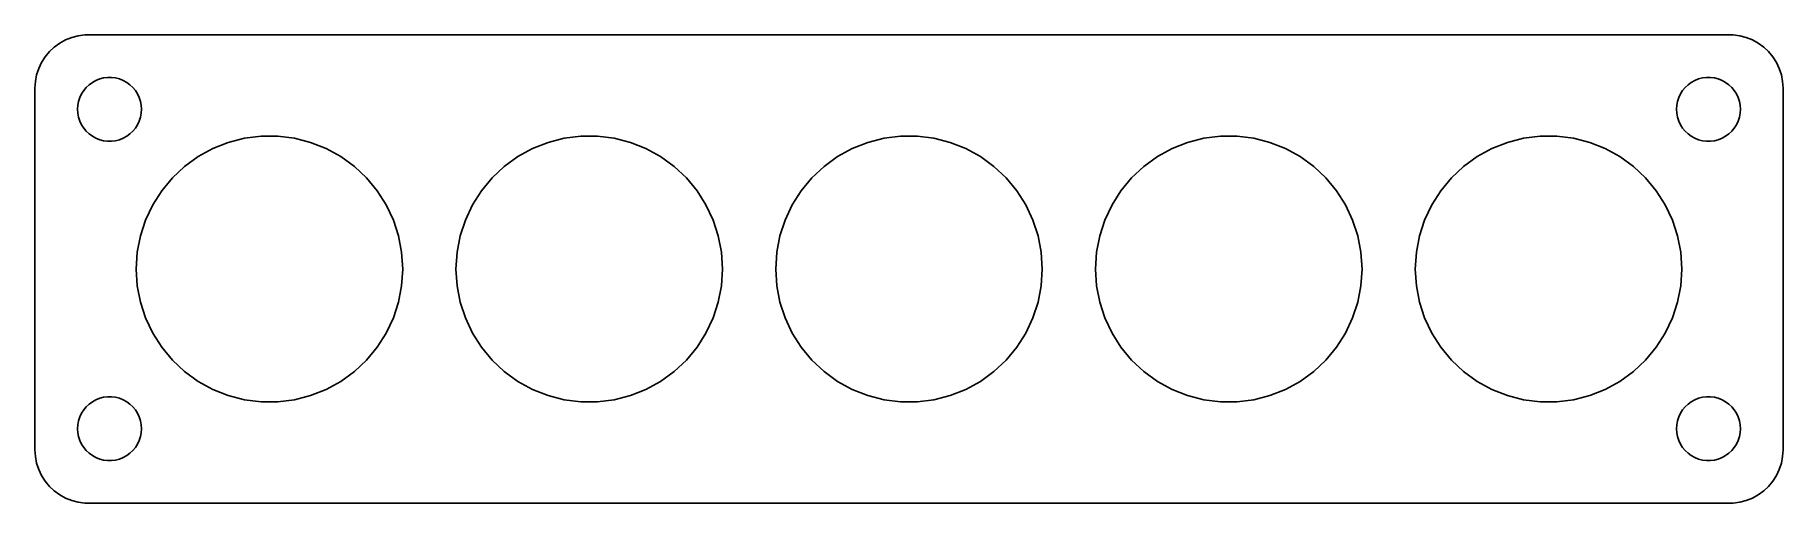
# Model space of a CAD drawing. Header units: metres. Extents: x -82 to 82, y 32 to 76.
import ezdxf

# ---------------------------------------------------------------- set-up
doc = ezdxf.new("R2010")
doc.units = ezdxf.units.M

msp = doc.modelspace()

# ---------------------------------------------------------------- linework, layer by layer
for p, q in [((-79.1289, 75.5241), (-79.6791, 75.2216)), ((-78.5451, 75.7553), (-79.1289, 75.5241)), ((-77.9369, 75.9114), (-78.5451, 75.7553)), ((-77.3139, 75.9901), (-77.9369, 75.9114)), ((77.3139, 75.9901), (-77.3139, 75.9901)), ((77.9369, 75.9114), (77.3139, 75.9901)), ((78.5451, 75.7553), (77.9369, 75.9114)), ((79.1289, 75.5241), (78.5451, 75.7553)), ((79.6791, 75.2216), (79.1289, 75.5241)), ((-81.0451, 73.9389), (-81.3815, 73.4088)), ((-80.6448, 74.4227), (-81.0451, 73.9389)), ((-80.1871, 74.8526), (-80.6448, 74.4227)), ((-79.6791, 75.2216), (-80.1871, 74.8526)), ((80.1871, 74.8526), (79.6791, 75.2216)), ((80.6448, 74.4227), (80.1871, 74.8526)), ((81.0451, 73.9389), (80.6448, 74.4227)), ((81.3815, 73.4088), (81.0451, 73.9389)), ((-81.8429, 72.2434), (-81.9606, 71.6267)), ((-81.6489, 72.8406), (-81.8429, 72.2434)), ((-81.3815, 73.4088), (-81.6489, 72.8406)), ((81.6489, 72.8406), (81.3815, 73.4088)), ((81.8429, 72.2434), (81.6489, 72.8406)), ((81.9606, 71.6267), (81.8429, 72.2434)), ((-81.9606, 71.6267), (-82, 71)), ((-82, 71), (-82, 37)), ((-77.6289, 70.4453), (-77.427, 70.7634)), ((-77.427, 70.7634), (-77.1869, 71.0536)), ((-77.1869, 71.0536), (-76.9123, 71.3115)), ((-76.9123, 71.3115), (-76.6075, 71.533)), ((-76.6075, 71.533), (-76.2773, 71.7145)), ((-76.2773, 71.7145), (-75.927, 71.8532)), ((-75.927, 71.8532), (-75.5621, 71.9469)), ((-75.5621, 71.9469), (-75.1884, 71.9941)), ((-75.1884, 71.9941), (-74.8116, 71.9941)), ((-74.8116, 71.9941), (-74.4379, 71.9469)), ((-74.4379, 71.9469), (-74.073, 71.8532)), ((-74.073, 71.8532), (-73.7227, 71.7145)), ((-73.7227, 71.7145), (-73.3925, 71.533)), ((-73.3925, 71.533), (-73.0877, 71.3115)), ((-73.0877, 71.3115), (-72.8131, 71.0536)), ((-72.8131, 71.0536), (-72.573, 70.7634)), ((-72.573, 70.7634), (-72.3711, 70.4453)), ((72.3711, 70.4453), (72.573, 70.7634)), ((72.573, 70.7634), (72.8131, 71.0536)), ((72.8131, 71.0536), (73.0877, 71.3115)), ((73.0877, 71.3115), (73.3925, 71.533)), ((73.3925, 71.533), (73.7227, 71.7145)), ((73.7227, 71.7145), (74.073, 71.8532)), ((74.073, 71.8532), (74.4379, 71.9469)), ((74.4379, 71.9469), (74.8116, 71.9941)), ((74.8116, 71.9941), (75.1884, 71.9941)), ((75.1884, 71.9941), (75.5621, 71.9469)), ((75.5621, 71.9469), (75.927, 71.8532)), ((75.927, 71.8532), (76.2773, 71.7145)), ((76.2773, 71.7145), (76.6075, 71.533)), ((76.6075, 71.533), (76.9123, 71.3115)), ((76.9123, 71.3115), (77.1869, 71.0536)), ((77.1869, 71.0536), (77.427, 70.7634)), ((77.427, 70.7634), (77.6289, 70.4453)), ((82, 71), (81.9606, 71.6267)), ((82, 37), (82, 71)), ((-78, 69), (-77.9763, 69.376)), ((-77.9763, 68.624), (-78, 69)), ((-77.9763, 69.376), (-77.9057, 69.7461)), ((-77.9057, 69.7461), (-77.7893, 70.1044)), ((-77.7893, 70.1044), (-77.6289, 70.4453)), ((-72.3711, 70.4453), (-72.2107, 70.1044)), ((-72.2107, 70.1044), (-72.0943, 69.7461)), ((-72.0943, 69.7461), (-72.0237, 69.376)), ((-72.0237, 69.376), (-72, 69)), ((-72, 69), (-72.0237, 68.624)), ((72, 69), (72.0237, 69.376)), ((72.0237, 68.624), (72, 69)), ((72.0237, 69.376), (72.0943, 69.7461)), ((72.0943, 69.7461), (72.2107, 70.1044)), ((72.2107, 70.1044), (72.3711, 70.4453)), ((77.6289, 70.4453), (77.7893, 70.1044)), ((77.7893, 70.1044), (77.9057, 69.7461)), ((77.9057, 69.7461), (77.9763, 69.376)), ((77.9763, 69.376), (78, 69)), ((78, 69), (77.9763, 68.624)), ((-77.9057, 68.2539), (-77.9763, 68.624)), ((-77.7893, 67.8956), (-77.9057, 68.2539)), ((-77.6289, 67.5547), (-77.7893, 67.8956)), ((-77.427, 67.2366), (-77.6289, 67.5547)), ((-72.3711, 67.5547), (-72.573, 67.2366)), ((-72.2107, 67.8956), (-72.3711, 67.5547)), ((-72.0943, 68.2539), (-72.2107, 67.8956)), ((-72.0237, 68.624), (-72.0943, 68.2539)), ((72.0943, 68.2539), (72.0237, 68.624)), ((72.2107, 67.8956), (72.0943, 68.2539)), ((72.3711, 67.5547), (72.2107, 67.8956)), ((72.573, 67.2366), (72.3711, 67.5547)), ((77.6289, 67.5547), (77.427, 67.2366)), ((77.7893, 67.8956), (77.6289, 67.5547)), ((77.9057, 68.2539), (77.7893, 67.8956)), ((77.9763, 68.624), (77.9057, 68.2539)), ((-77.1869, 66.9464), (-77.427, 67.2366)), ((-76.9123, 66.6884), (-77.1869, 66.9464)), ((-76.6075, 66.467), (-76.9123, 66.6884)), ((-76.2773, 66.2855), (-76.6075, 66.467)), ((-75.927, 66.1468), (-76.2773, 66.2855)), ((-75.5621, 66.0531), (-75.927, 66.1468)), ((-75.1884, 66.0059), (-75.5621, 66.0531)), ((-74.8116, 66.0059), (-75.1884, 66.0059)), ((-74.4379, 66.0531), (-74.8116, 66.0059)), ((-74.073, 66.1468), (-74.4379, 66.0531)), ((-73.7227, 66.2855), (-74.073, 66.1468)), ((-73.3925, 66.467), (-73.7227, 66.2855)), ((-73.0877, 66.6884), (-73.3925, 66.467)), ((-72.8131, 66.9464), (-73.0877, 66.6884)), ((-72.573, 67.2366), (-72.8131, 66.9464)), ((-65.3222, 65.3103), (-63.8627, 65.8882)), ((-63.8627, 65.8882), (-62.3423, 66.2786)), ((-62.3423, 66.2786), (-60.7849, 66.4753)), ((-60.7849, 66.4753), (-59.2151, 66.4753)), ((-59.2151, 66.4753), (-57.6577, 66.2786)), ((-57.6577, 66.2786), (-56.1373, 65.8882)), ((-56.1373, 65.8882), (-54.6777, 65.3103)), ((-35.3222, 65.3103), (-33.8627, 65.8882)), ((-33.8627, 65.8882), (-32.3423, 66.2786)), ((-32.3423, 66.2786), (-30.7849, 66.4753)), ((-30.7849, 66.4753), (-29.2151, 66.4753)), ((-29.2151, 66.4753), (-27.6577, 66.2786)), ((-27.6577, 66.2786), (-26.1373, 65.8882)), ((-26.1373, 65.8882), (-24.6777, 65.3103)), ((-5.32224, 65.3103), (-3.8627, 65.8882)), ((-3.8627, 65.8882), (-2.34225, 66.2786)), ((-2.34225, 66.2786), (-0.78487, 66.4753)), ((-0.78487, 66.4753), (0.78487, 66.4753)), ((0.78487, 66.4753), (2.34225, 66.2786)), ((2.34225, 66.2786), (3.8627, 65.8882)), ((3.8627, 65.8882), (5.32224, 65.3103)), ((24.6777, 65.3103), (26.1373, 65.8882)), ((26.1373, 65.8882), (27.6577, 66.2786)), ((27.6577, 66.2786), (29.2151, 66.4753)), ((29.2151, 66.4753), (30.7849, 66.4753)), ((30.7849, 66.4753), (32.3423, 66.2786)), ((32.3423, 66.2786), (33.8627, 65.8882)), ((33.8627, 65.8882), (35.3222, 65.3103)), ((54.6777, 65.3103), (56.1373, 65.8882)), ((56.1373, 65.8882), (57.6577, 66.2786)), ((57.6577, 66.2786), (59.2151, 66.4753)), ((59.2151, 66.4753), (60.7849, 66.4753)), ((60.7849, 66.4753), (62.3423, 66.2786)), ((62.3423, 66.2786), (63.8627, 65.8882)), ((63.8627, 65.8882), (65.3222, 65.3103)), ((72.8131, 66.9464), (72.573, 67.2366)), ((73.0877, 66.6884), (72.8131, 66.9464)), ((73.3925, 66.467), (73.0877, 66.6884)), ((73.7227, 66.2855), (73.3925, 66.467)), ((74.073, 66.1468), (73.7227, 66.2855)), ((74.4379, 66.0531), (74.073, 66.1468)), ((74.8116, 66.0059), (74.4379, 66.0531)), ((75.1884, 66.0059), (74.8116, 66.0059)), ((75.5621, 66.0531), (75.1884, 66.0059)), ((75.927, 66.1468), (75.5621, 66.0531)), ((76.2773, 66.2855), (75.927, 66.1468)), ((76.6075, 66.467), (76.2773, 66.2855)), ((76.9123, 66.6884), (76.6075, 66.467)), ((77.1869, 66.9464), (76.9123, 66.6884)), ((77.427, 67.2366), (77.1869, 66.9464)), ((-67.9678, 63.6314), (-66.6978, 64.5541)), ((-66.6978, 64.5541), (-65.3222, 65.3103)), ((-54.6777, 65.3103), (-53.3022, 64.5541)), ((-53.3022, 64.5541), (-52.0322, 63.6314)), ((-37.9678, 63.6314), (-36.6978, 64.5541)), ((-36.6978, 64.5541), (-35.3222, 65.3103)), ((-24.6777, 65.3103), (-23.3022, 64.5541)), ((-23.3022, 64.5541), (-22.0322, 63.6314)), ((-7.96779, 63.6314), (-6.69783, 64.5541)), ((-6.69783, 64.5541), (-5.32224, 65.3103)), ((5.32224, 65.3103), (6.69783, 64.5541)), ((6.69783, 64.5541), (7.96779, 63.6314)), ((22.0322, 63.6314), (23.3022, 64.5541)), ((23.3022, 64.5541), (24.6777, 65.3103)), ((35.3222, 65.3103), (36.6978, 64.5541)), ((36.6978, 64.5541), (37.9678, 63.6314)), ((52.0322, 63.6314), (53.3022, 64.5541)), ((53.3022, 64.5541), (54.6777, 65.3103)), ((65.3222, 65.3103), (66.6978, 64.5541)), ((66.6978, 64.5541), (67.9678, 63.6314)), ((-70.1127, 61.3473), (-69.1121, 62.5568)), ((-69.1121, 62.5568), (-67.9678, 63.6314)), ((-52.0322, 63.6314), (-50.8879, 62.5568)), ((-50.8879, 62.5568), (-49.8873, 61.3473)), ((-40.1127, 61.3473), (-39.1121, 62.5568)), ((-39.1121, 62.5568), (-37.9678, 63.6314)), ((-22.0322, 63.6314), (-20.8879, 62.5568)), ((-20.8879, 62.5568), (-19.8873, 61.3473)), ((-10.1127, 61.3473), (-9.11211, 62.5568)), ((-9.11211, 62.5568), (-7.96779, 63.6314)), ((7.96779, 63.6314), (9.11211, 62.5568)), ((9.11211, 62.5568), (10.1127, 61.3473)), ((19.8873, 61.3473), (20.8879, 62.5568)), ((20.8879, 62.5568), (22.0322, 63.6314)), ((37.9678, 63.6314), (39.1121, 62.5568)), ((39.1121, 62.5568), (40.1127, 61.3473)), ((49.8873, 61.3473), (50.8879, 62.5568)), ((50.8879, 62.5568), (52.0322, 63.6314)), ((67.9678, 63.6314), (69.1121, 62.5568)), ((69.1121, 62.5568), (70.1127, 61.3473)), ((-70.9538, 60.0219), (-70.1127, 61.3473)), ((-49.8873, 61.3473), (-49.0462, 60.0219)), ((-40.9538, 60.0219), (-40.1127, 61.3473)), ((-19.8873, 61.3473), (-19.0462, 60.0219)), ((-10.9538, 60.0219), (-10.1127, 61.3473)), ((10.1127, 61.3473), (10.9538, 60.0219)), ((19.0462, 60.0219), (19.8873, 61.3473)), ((40.1127, 61.3473), (40.9538, 60.0219)), ((49.0462, 60.0219), (49.8873, 61.3473)), ((70.1127, 61.3473), (70.9538, 60.0219)), ((-71.6222, 58.6015), (-70.9538, 60.0219)), ((-49.0462, 60.0219), (-48.3778, 58.6015)), ((-41.6222, 58.6015), (-40.9538, 60.0219)), ((-19.0462, 60.0219), (-18.3778, 58.6015)), ((-11.6222, 58.6015), (-10.9538, 60.0219)), ((10.9538, 60.0219), (11.6222, 58.6015)), ((18.3778, 58.6015), (19.0462, 60.0219)), ((40.9538, 60.0219), (41.6222, 58.6015)), ((48.3778, 58.6015), (49.0462, 60.0219)), ((70.9538, 60.0219), (71.6222, 58.6015)), ((-72.1073, 57.1086), (-71.6222, 58.6015)), ((-48.3778, 58.6015), (-47.8927, 57.1086)), ((-42.1073, 57.1086), (-41.6222, 58.6015)), ((-18.3778, 58.6015), (-17.8927, 57.1086)), ((-12.1073, 57.1086), (-11.6222, 58.6015)), ((11.6222, 58.6015), (12.1073, 57.1086)), ((17.8927, 57.1086), (18.3778, 58.6015)), ((41.6222, 58.6015), (42.1073, 57.1086)), ((47.8927, 57.1086), (48.3778, 58.6015)), ((71.6222, 58.6015), (72.1073, 57.1086)), ((-72.4014, 55.5667), (-72.1073, 57.1086)), ((-47.8927, 57.1086), (-47.5986, 55.5667)), ((-42.4014, 55.5667), (-42.1073, 57.1086)), ((-17.8927, 57.1086), (-17.5986, 55.5667)), ((-12.4014, 55.5667), (-12.1073, 57.1086)), ((12.1073, 57.1086), (12.4014, 55.5667)), ((17.5986, 55.5667), (17.8927, 57.1086)), ((42.1073, 57.1086), (42.4014, 55.5667)), ((47.5986, 55.5667), (47.8927, 57.1086)), ((72.1073, 57.1086), (72.4014, 55.5667)), ((-72.5, 54), (-72.4014, 55.5667)), ((-47.5986, 55.5667), (-47.5, 54)), ((-42.5, 54), (-42.4014, 55.5667)), ((-17.5986, 55.5667), (-17.5, 54)), ((-12.5, 54), (-12.4014, 55.5667)), ((12.4014, 55.5667), (12.5, 54)), ((17.5, 54), (17.5986, 55.5667)), ((42.4014, 55.5667), (42.5, 54)), ((47.5, 54), (47.5986, 55.5667)), ((72.4014, 55.5667), (72.5, 54)), ((-72.4014, 52.4333), (-72.5, 54)), ((-47.5, 54), (-47.5986, 52.4333)), ((-42.4014, 52.4333), (-42.5, 54)), ((-17.5, 54), (-17.5986, 52.4333)), ((-12.4014, 52.4333), (-12.5, 54)), ((12.5, 54), (12.4014, 52.4333)), ((17.5986, 52.4333), (17.5, 54)), ((42.5, 54), (42.4014, 52.4333)), ((47.5986, 52.4333), (47.5, 54)), ((72.5, 54), (72.4014, 52.4333)), ((-72.1073, 50.8914), (-72.4014, 52.4333)), ((-71.6222, 49.3985), (-72.1073, 50.8914)), ((-47.8927, 50.8914), (-48.3778, 49.3985)), ((-47.5986, 52.4333), (-47.8927, 50.8914)), ((-42.1073, 50.8914), (-42.4014, 52.4333)), ((-41.6222, 49.3985), (-42.1073, 50.8914)), ((-17.8927, 50.8914), (-18.3778, 49.3985)), ((-17.5986, 52.4333), (-17.8927, 50.8914)), ((-12.1073, 50.8914), (-12.4014, 52.4333)), ((-11.6222, 49.3985), (-12.1073, 50.8914)), ((12.1073, 50.8914), (11.6222, 49.3985)), ((12.4014, 52.4333), (12.1073, 50.8914)), ((17.8927, 50.8914), (17.5986, 52.4333)), ((18.3778, 49.3985), (17.8927, 50.8914)), ((42.1073, 50.8914), (41.6222, 49.3985)), ((42.4014, 52.4333), (42.1073, 50.8914)), ((47.8927, 50.8914), (47.5986, 52.4333)), ((48.3778, 49.3985), (47.8927, 50.8914)), ((72.1073, 50.8914), (71.6222, 49.3985)), ((72.4014, 52.4333), (72.1073, 50.8914)), ((-70.9538, 47.9781), (-71.6222, 49.3985)), ((-48.3778, 49.3985), (-49.0462, 47.9781)), ((-40.9538, 47.9781), (-41.6222, 49.3985)), ((-18.3778, 49.3985), (-19.0462, 47.9781)), ((-10.9538, 47.9781), (-11.6222, 49.3985)), ((11.6222, 49.3985), (10.9538, 47.9781)), ((19.0462, 47.9781), (18.3778, 49.3985)), ((41.6222, 49.3985), (40.9538, 47.9781)), ((49.0462, 47.9781), (48.3778, 49.3985)), ((71.6222, 49.3985), (70.9538, 47.9781)), ((-70.1127, 46.6527), (-70.9538, 47.9781)), ((-49.0462, 47.9781), (-49.8873, 46.6527)), ((-40.1127, 46.6527), (-40.9538, 47.9781)), ((-19.0462, 47.9781), (-19.8873, 46.6527)), ((-10.1127, 46.6527), (-10.9538, 47.9781)), ((10.9538, 47.9781), (10.1127, 46.6527)), ((19.8873, 46.6527), (19.0462, 47.9781)), ((40.9538, 47.9781), (40.1127, 46.6527)), ((49.8873, 46.6527), (49.0462, 47.9781)), ((70.9538, 47.9781), (70.1127, 46.6527)), ((-69.1121, 45.4432), (-70.1127, 46.6527)), ((-49.8873, 46.6527), (-50.8879, 45.4432)), ((-39.1121, 45.4432), (-40.1127, 46.6527)), ((-19.8873, 46.6527), (-20.8879, 45.4432)), ((-9.11211, 45.4432), (-10.1127, 46.6527)), ((10.1127, 46.6527), (9.11211, 45.4432)), ((20.8879, 45.4432), (19.8873, 46.6527)), ((40.1127, 46.6527), (39.1121, 45.4432)), ((50.8879, 45.4432), (49.8873, 46.6527)), ((70.1127, 46.6527), (69.1121, 45.4432)), ((-67.9678, 44.3686), (-69.1121, 45.4432)), ((-66.6978, 43.4459), (-67.9678, 44.3686)), ((-52.0322, 44.3686), (-53.3022, 43.4459)), ((-50.8879, 45.4432), (-52.0322, 44.3686)), ((-37.9678, 44.3686), (-39.1121, 45.4432)), ((-36.6978, 43.4459), (-37.9678, 44.3686)), ((-22.0322, 44.3686), (-23.3022, 43.4459)), ((-20.8879, 45.4432), (-22.0322, 44.3686)), ((-7.96779, 44.3686), (-9.11211, 45.4432)), ((-6.69783, 43.4459), (-7.96779, 44.3686)), ((7.96779, 44.3686), (6.69783, 43.4459)), ((9.11211, 45.4432), (7.96779, 44.3686)), ((22.0322, 44.3686), (20.8879, 45.4432)), ((23.3022, 43.4459), (22.0322, 44.3686)), ((37.9678, 44.3686), (36.6978, 43.4459)), ((39.1121, 45.4432), (37.9678, 44.3686)), ((52.0322, 44.3686), (50.8879, 45.4432)), ((53.3022, 43.4459), (52.0322, 44.3686)), ((67.9678, 44.3686), (66.6978, 43.4459)), ((69.1121, 45.4432), (67.9678, 44.3686)), ((-65.3222, 42.6897), (-66.6978, 43.4459)), ((-63.8627, 42.1118), (-65.3222, 42.6897)), ((-54.6777, 42.6897), (-56.1373, 42.1118)), ((-53.3022, 43.4459), (-54.6777, 42.6897)), ((-35.3222, 42.6897), (-36.6978, 43.4459)), ((-33.8627, 42.1118), (-35.3222, 42.6897)), ((-24.6777, 42.6897), (-26.1373, 42.1118)), ((-23.3022, 43.4459), (-24.6777, 42.6897)), ((-5.32224, 42.6897), (-6.69783, 43.4459)), ((-3.8627, 42.1118), (-5.32224, 42.6897)), ((5.32224, 42.6897), (3.8627, 42.1118)), ((6.69783, 43.4459), (5.32224, 42.6897)), ((24.6777, 42.6897), (23.3022, 43.4459)), ((26.1373, 42.1118), (24.6777, 42.6897)), ((35.3222, 42.6897), (33.8627, 42.1118)), ((36.6978, 43.4459), (35.3222, 42.6897)), ((54.6777, 42.6897), (53.3022, 43.4459)), ((56.1373, 42.1118), (54.6777, 42.6897)), ((65.3222, 42.6897), (63.8627, 42.1118)), ((66.6978, 43.4459), (65.3222, 42.6897)), ((-77.427, 40.7634), (-77.1869, 41.0536)), ((-77.1869, 41.0536), (-76.9123, 41.3116)), ((-76.9123, 41.3116), (-76.6075, 41.533)), ((-76.6075, 41.533), (-76.2773, 41.7145)), ((-76.2773, 41.7145), (-75.927, 41.8532)), ((-75.927, 41.8532), (-75.5621, 41.9469)), ((-75.5621, 41.9469), (-75.1884, 41.9941)), ((-75.1884, 41.9941), (-74.8116, 41.9941)), ((-74.8116, 41.9941), (-74.4379, 41.9469)), ((-74.4379, 41.9469), (-74.073, 41.8532)), ((-74.073, 41.8532), (-73.7227, 41.7145)), ((-73.7227, 41.7145), (-73.3925, 41.533)), ((-73.3925, 41.533), (-73.0877, 41.3116)), ((-73.0877, 41.3116), (-72.8131, 41.0536)), ((-72.8131, 41.0536), (-72.573, 40.7634)), ((-62.3423, 41.7214), (-63.8627, 42.1118)), ((-60.7849, 41.5247), (-62.3423, 41.7214)), ((-59.2151, 41.5247), (-60.7849, 41.5247)), ((-57.6577, 41.7214), (-59.2151, 41.5247)), ((-56.1373, 42.1118), (-57.6577, 41.7214)), ((-32.3423, 41.7214), (-33.8627, 42.1118)), ((-30.7849, 41.5247), (-32.3423, 41.7214)), ((-29.2151, 41.5247), (-30.7849, 41.5247)), ((-27.6577, 41.7214), (-29.2151, 41.5247)), ((-26.1373, 42.1118), (-27.6577, 41.7214)), ((-2.34225, 41.7214), (-3.8627, 42.1118)), ((-0.78487, 41.5247), (-2.34225, 41.7214)), ((0.78487, 41.5247), (-0.78487, 41.5247)), ((2.34225, 41.7214), (0.78487, 41.5247)), ((3.8627, 42.1118), (2.34225, 41.7214)), ((27.6577, 41.7214), (26.1373, 42.1118)), ((29.2151, 41.5247), (27.6577, 41.7214)), ((30.7849, 41.5247), (29.2151, 41.5247)), ((32.3423, 41.7214), (30.7849, 41.5247)), ((33.8627, 42.1118), (32.3423, 41.7214)), ((57.6577, 41.7214), (56.1373, 42.1118)), ((59.2151, 41.5247), (57.6577, 41.7214)), ((60.7849, 41.5247), (59.2151, 41.5247)), ((62.3423, 41.7214), (60.7849, 41.5247)), ((63.8627, 42.1118), (62.3423, 41.7214)), ((72.573, 40.7634), (72.8131, 41.0536)), ((72.8131, 41.0536), (73.0877, 41.3116)), ((73.0877, 41.3116), (73.3925, 41.533)), ((73.3925, 41.533), (73.7227, 41.7145)), ((73.7227, 41.7145), (74.073, 41.8532)), ((74.073, 41.8532), (74.4379, 41.9469)), ((74.4379, 41.9469), (74.8116, 41.9941)), ((74.8116, 41.9941), (75.1884, 41.9941)), ((75.1884, 41.9941), (75.5621, 41.9469)), ((75.5621, 41.9469), (75.927, 41.8532)), ((75.927, 41.8532), (76.2773, 41.7145)), ((76.2773, 41.7145), (76.6075, 41.533)), ((76.6075, 41.533), (76.9123, 41.3116)), ((76.9123, 41.3116), (77.1869, 41.0536)), ((77.1869, 41.0536), (77.427, 40.7634)), ((-78, 39), (-77.9763, 39.376)), ((-77.9763, 39.376), (-77.9057, 39.7461)), ((-77.9057, 39.7461), (-77.7893, 40.1044)), ((-77.7893, 40.1044), (-77.6289, 40.4453)), ((-77.6289, 40.4453), (-77.427, 40.7634)), ((-72.573, 40.7634), (-72.3711, 40.4453)), ((-72.3711, 40.4453), (-72.2107, 40.1044)), ((-72.2107, 40.1044), (-72.0943, 39.7461)), ((-72.0943, 39.7461), (-72.0237, 39.376)), ((-72.0237, 39.376), (-72, 39)), ((72, 39), (72.0237, 39.376)), ((72.0237, 39.376), (72.0943, 39.7461)), ((72.0943, 39.7461), (72.2107, 40.1044)), ((72.2107, 40.1044), (72.3711, 40.4453)), ((72.3711, 40.4453), (72.573, 40.7634)), ((77.427, 40.7634), (77.6289, 40.4453)), ((77.6289, 40.4453), (77.7893, 40.1044)), ((77.7893, 40.1044), (77.9057, 39.7461)), ((77.9057, 39.7461), (77.9763, 39.376)), ((77.9763, 39.376), (78, 39)), ((-77.9763, 38.624), (-78, 39)), ((-77.9057, 38.2539), (-77.9763, 38.624)), ((-77.7893, 37.8956), (-77.9057, 38.2539)), ((-77.6289, 37.5547), (-77.7893, 37.8956)), ((-72.2107, 37.8956), (-72.3711, 37.5547)), ((-72.0943, 38.2539), (-72.2107, 37.8956)), ((-72.0237, 38.624), (-72.0943, 38.2539)), ((-72, 39), (-72.0237, 38.624)), ((72.0237, 38.624), (72, 39)), ((72.0943, 38.2539), (72.0237, 38.624)), ((72.2107, 37.8956), (72.0943, 38.2539)), ((72.3711, 37.5547), (72.2107, 37.8956)), ((77.7893, 37.8956), (77.6289, 37.5547)), ((77.9057, 38.2539), (77.7893, 37.8956)), ((77.9763, 38.624), (77.9057, 38.2539)), ((78, 39), (77.9763, 38.624)), ((-82, 37), (-81.9606, 36.3733)), ((-81.9606, 36.3733), (-81.8429, 35.7566)), ((-77.427, 37.2366), (-77.6289, 37.5547)), ((-77.1869, 36.9464), (-77.427, 37.2366)), ((-76.9123, 36.6885), (-77.1869, 36.9464)), ((-76.6075, 36.467), (-76.9123, 36.6885)), ((-76.2773, 36.2855), (-76.6075, 36.467)), ((-75.927, 36.1468), (-76.2773, 36.2855)), ((-75.5621, 36.0531), (-75.927, 36.1468)), ((-74.073, 36.1468), (-74.4379, 36.0531)), ((-73.7227, 36.2855), (-74.073, 36.1468)), ((-73.3925, 36.467), (-73.7227, 36.2855)), ((-73.0877, 36.6885), (-73.3925, 36.467)), ((-72.8131, 36.9464), (-73.0877, 36.6885)), ((-72.573, 37.2366), (-72.8131, 36.9464)), ((-72.3711, 37.5547), (-72.573, 37.2366)), ((72.573, 37.2366), (72.3711, 37.5547)), ((72.8131, 36.9464), (72.573, 37.2366)), ((73.0877, 36.6885), (72.8131, 36.9464)), ((73.3925, 36.467), (73.0877, 36.6885)), ((73.7227, 36.2855), (73.3925, 36.467)), ((74.073, 36.1468), (73.7227, 36.2855)), ((74.4379, 36.0531), (74.073, 36.1468)), ((75.927, 36.1468), (75.5621, 36.0531)), ((76.2773, 36.2855), (75.927, 36.1468)), ((76.6075, 36.467), (76.2773, 36.2855)), ((76.9123, 36.6885), (76.6075, 36.467)), ((77.1869, 36.9464), (76.9123, 36.6885)), ((77.427, 37.2366), (77.1869, 36.9464)), ((77.6289, 37.5547), (77.427, 37.2366)), ((81.8429, 35.7566), (81.9606, 36.3733)), ((81.9606, 36.3733), (82, 37)), ((-81.8429, 35.7566), (-81.6489, 35.1594)), ((-81.6489, 35.1594), (-81.3815, 34.5912)), ((-81.3815, 34.5912), (-81.0451, 34.0611)), ((-75.1884, 36.0059), (-75.5621, 36.0531)), ((-74.8116, 36.0059), (-75.1884, 36.0059)), ((-74.4379, 36.0531), (-74.8116, 36.0059)), ((74.8116, 36.0059), (74.4379, 36.0531)), ((75.1884, 36.0059), (74.8116, 36.0059)), ((75.5621, 36.0531), (75.1884, 36.0059)), ((81.0451, 34.0611), (81.3815, 34.5912)), ((81.3815, 34.5912), (81.6489, 35.1594)), ((81.6489, 35.1594), (81.8429, 35.7566)), ((-81.0451, 34.0611), (-80.6448, 33.5773)), ((-80.6448, 33.5773), (-80.1871, 33.1474)), ((-80.1871, 33.1474), (-79.6791, 32.7784)), ((79.6791, 32.7784), (80.1871, 33.1474)), ((80.1871, 33.1474), (80.6448, 33.5773)), ((80.6448, 33.5773), (81.0451, 34.0611)), ((-79.6791, 32.7784), (-79.1289, 32.4759)), ((-79.1289, 32.4759), (-78.5451, 32.2447)), ((-78.5451, 32.2447), (-77.9369, 32.0886)), ((-77.9369, 32.0886), (-77.3139, 32.0099)), ((-77.3139, 32.0099), (77.3139, 32.0099)), ((77.3139, 32.0099), (77.9369, 32.0886)), ((77.9369, 32.0886), (78.5451, 32.2447)), ((78.5451, 32.2447), (79.1289, 32.4759)), ((79.1289, 32.4759), (79.6791, 32.7784))]:
    msp.add_line(p, q)

doc.saveas('drawing.dxf')
